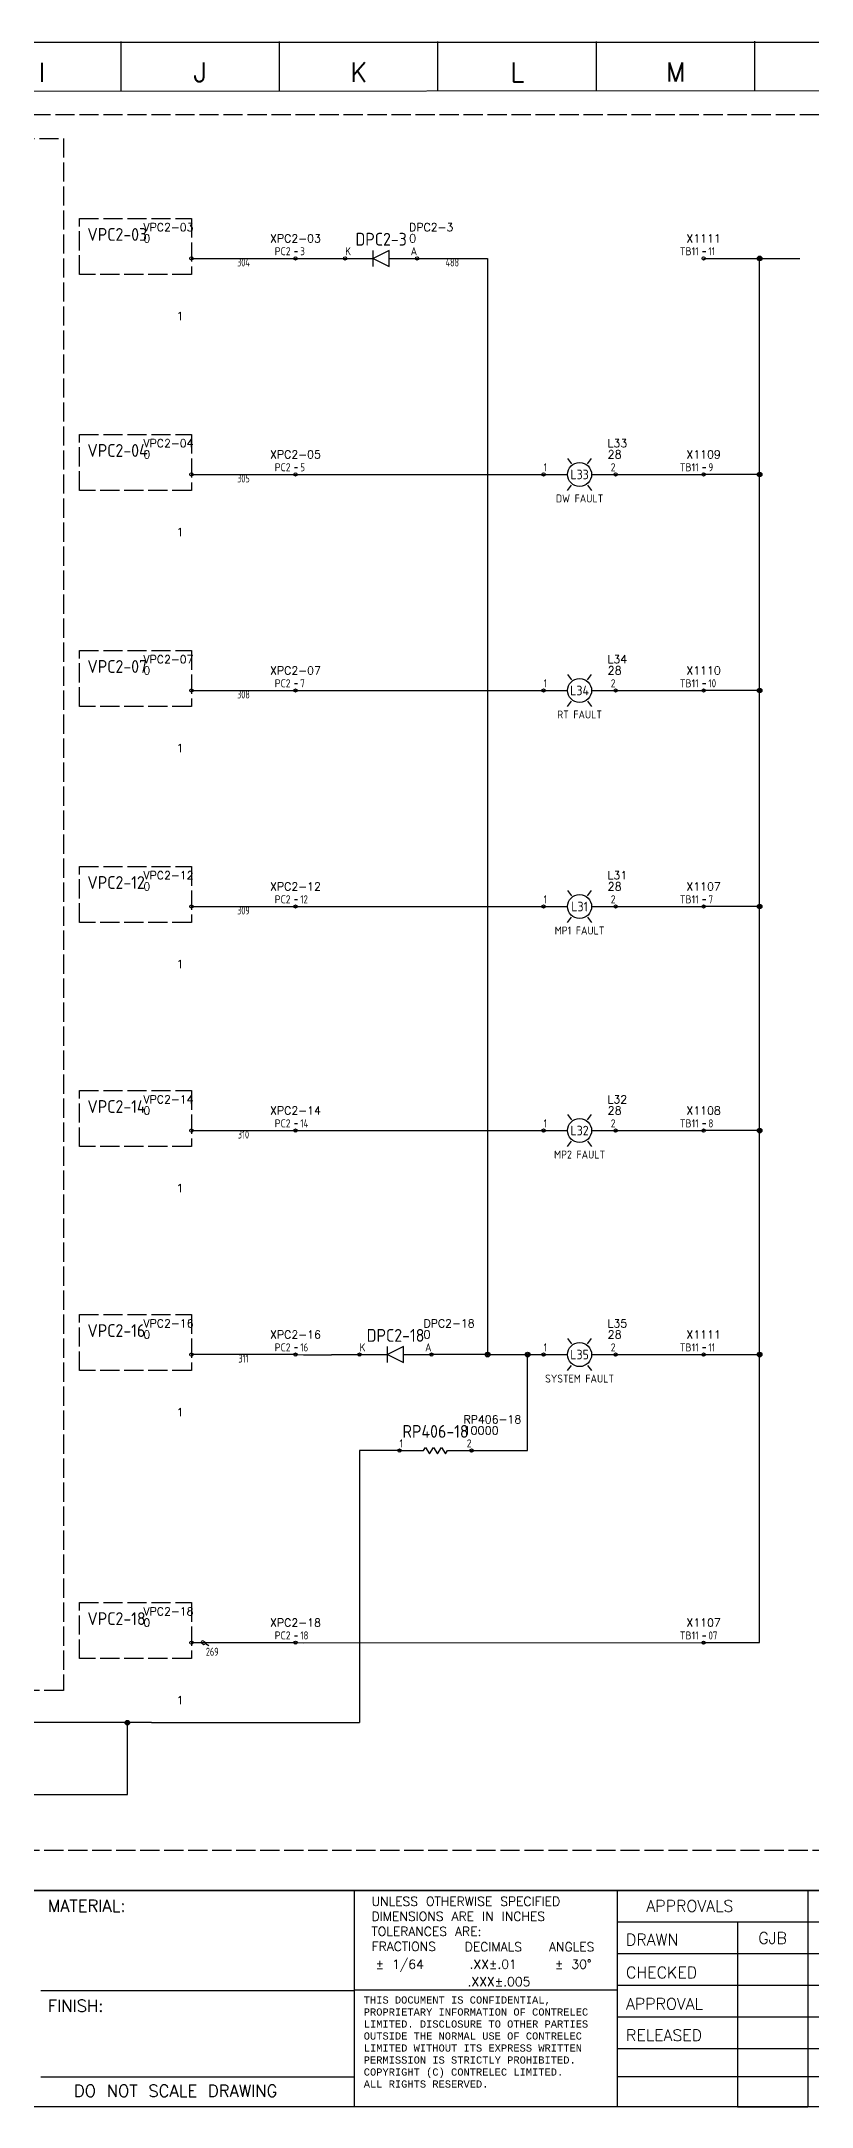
# Model space of a CAD drawing. Header units: millimetres. Extents: x 0 to 1020, y 0 to 646.
# Drawn here: x 436 to 676, y 0 to 645 of the extents above; entities that cross this region are included whole.
import ezdxf
from ezdxf.enums import TextEntityAlignment as Align

# ---------------------------------------------------------------- set-up
doc = ezdxf.new("R2010")
doc.units = ezdxf.units.MM
doc.header["$LTSCALE"] = 0.5
doc.linetypes.add('ACAD_ISO02W100', pattern=[15, 12, -3])
for name, color, linetype in [('LOCBOX', 7, 'ACAD_ISO02W100'), ('NETLIST', 50, 'Continuous'), ('OUTLINE_0', 7, 'Continuous'), ('OUTLINE_GRID', 7, 'Continuous'), ('SYMS', 7, 'Continuous'), ('WIREFIXED', 7, 'Continuous'), ('WIRENO', 7, 'Continuous'), ('WIRES', 7, 'Continuous')]:
    doc.layers.add(name, color=color, linetype=linetype)
doc.styles.add('MONOTXT', font='monotxt', dxfattribs={"height": 0.125})
doc.styles.get("Standard").update_dxf_attribs({"font": 'txt.shx', "bigfont": 'gbcbig.shx'})
doc.styles.add('WD', font='romans.shx', dxfattribs={"bigfont": 'gbcbig.shx'})
doc.styles.add('WD_IEC', font='isocp2.shx', dxfattribs={"width": 0.9, "height": 4})

# ---------------------------------------------------------------- blocks, each defined once
blk = doc.blocks.new('CONTRELEC 2016 BLOCK')
for p, q in [((444.47, 68.75), (444.47, 12.5)), ((512.88, 68.75), (512.88, 12.5)), ((562.5, 68.75), (562.5, 12.5)), ((587.5, 60.54), (512.88, 60.54)), ((544.24, 60.54), (544.24, 12.5)), ((587.5, 52.27), (512.88, 52.27)), ((587.5, 44.04), (512.88, 44.04)), ((362.88, 42.79), (444.47, 42.79)), ((444.47, 42.9), (513.01, 42.9)), ((587.5, 35.79), (512.88, 35.79)), ((587.5, 27.54), (512.88, 27.54)), ((362.88, 20.29), (444.47, 20.29)), ((587.5, 20.29), (512.88, 20.29))]:
    blk.add_line(p, q)
blk.add_lwpolyline([(0, 68.75), (850, 68.75), (850, 12.5), (0, 12.5)], close=True)
at = {"layer": 'OUTLINE_0', "linetype": 'Continuous'}
blk.add_line((544.24, 12.5), (562.5, 12.5), dxfattribs=at)
at = {"layer": 'OUTLINE_0'}
for s, height, p in [('MATERIAL:', 3.125, (364.7, 63.28)), ('UNLESS OTHERWISE SPECIFIED', 2.35, (448.97, 64.79)), ('APPROVALS', 3, (520.53, 63.28)), ('TOLERANCES ARE:', 2.35, (448.97, 56.96)), ('DIMENSIONS ARE IN INCHES', 2.35, (448.97, 60.88)), ('FRACTIONS', 2.35, (449.01, 53.04)), ('DECIMALS', 2.35, (473.22, 52.96)), ('ANGLES', 2.35, (495.17, 52.96)), ('DRAWN', 3, (515.21, 54.5)), ('%%P 1/64', 2.35, (450.01, 48.43)), ('.XX%%P.01', 2.35, (474.49, 48.43)), ('%%P 30%%D', 2.35, (496.69, 48.43)), ('CHECKED', 3, (515.21, 45.93)), ('.XXX%%P.005', 2.35, (473.98, 43.89)), ('FINISH:', 3.125, (364.7, 37.21)), ('APPROVAL', 3, (515.21, 37.77)), ('RELEASED', 3, (515.21, 29.61)), ('DO NOT SCALE DRAWING', 3.125, (371.49, 15.05))]:
    blk.add_text(s, height=height, dxfattribs=at).set_placement(p)
at = {"layer": 'OUTLINE_0', "insert": (446.94, 41.22), "char_height": 1.875, "width": 63.19, "attachment_point": 1, "style": 'MONOTXT'}
blk.add_mtext('THIS DOCUMENT IS CONFIDENTIAL, PROPRIETARY INFORMATION OF CONTRELEC LIMITED. DISCLOSURE TO OTHER PARTIES OUTSIDE THE NORMAL USE OF CONTRELEC LIMITED WITHOUT ITS EXPRESS WRITTEN PERMISSION IS STRICTLY PROHIBITED. COPYRIGHT (C) CONTRELEC LIMITED.^JALL RIGHTS RESERVED.', dxfattribs=at)
at = {"layer": 'OUTLINE_0', "style": 'WD'}
for tag, height, p in [('DWGDESC1', 5, (644.66, 57.89)), ('EDBY', 3, (553.37, 56.41)), ('EDDATE', 3, (575, 56.41)), ('CKBY', 3, (553.37, 48.16)), ('CKDATE', 3, (575, 48.16)), ('DWGDESC2', 5, (645.03, 47.96)), ('DWGDESC3', 5, (645.15, 37.57)), ('PROJDESC', 5, (642.81, 17.97)), ('REVISION', 3, (835.28, 16.64))]:
    blk.add_attdef(tag, text='', height=height, dxfattribs=at).set_placement(p, align=Align.MIDDLE_CENTER)
blk.add_attdef('DWGNO', text='', height=5, dxfattribs=at).set_placement((782.6, 33.58), align=Align.MIDDLE_RIGHT)
blk.add_attdef('SHEETNO', text='', height=5, dxfattribs=at).set_placement((788, 33.58), align=Align.MIDDLE_LEFT)
for tag, p, height in [('FILENAME', (721.45, 22.05), 3), ('SCALE', (725.62, 15.05), 3), ('SH', (776.35, 15.29), 3), ('NSH', (796.5, 15.11), 3.12)]:
    blk.add_attdef(tag, p, '', height=height, dxfattribs=at)
at = {"layer": 'OUTLINE_0', "style": 'WD', "flags": 1}
blk.add_attdef('WD_TB', (567.05, 15.25), '', height=3, dxfattribs=at)
blk = doc.blocks.new('2010 Grid')
at = {"layer": 'OUTLINE_GRID'}
for p, q in [((850, 481.25), (0, 481.25)), ((383.75, 468.5), (383.75, 481.45)), ((425, 468.52), (425, 481.47)), ((466.25, 468.55), (466.25, 481.49)), ((507.5, 468.57), (507.5, 481.51)), ((548.75, 468.59), (548.75, 481.53)), ((837.5, 468.74), (12.5, 468.31)), ((850, 0), (0, 0))]:
    blk.add_line(p, q, dxfattribs=at)
at = {"layer": 'OUTLINE_GRID', "char_height": 5, "width": 17.7556, "attachment_point": 5}
for s, insert in [('I', (363.12, 473.45)), ('J', (404.37, 473.48)), ('K', (445.62, 473.5)), ('L', (486.88, 473.52)), ('M', (528.12, 473.54))]:
    blk.add_mtext(s, dxfattribs=dict(at, insert=insert))
blk = doc.blocks.new('TBH-1')
blk.add_line((-0.33, 2.17), (0.65, 2.17))
blk.add_circle((0, 0), 0.5)
at = {"style": 'WD_IEC', "flags": 1}
blk.add_attdef('LOC', text='', height=4, dxfattribs=at).set_placement((-15, 7.5), align=Align.MIDDLE_LEFT)
at = {"style": 'WD_IEC'}
blk.add_attdef('TAG1', text='', height=2.5, dxfattribs=at).set_placement((-1.5, 1), align=Align.RIGHT)
at = {"style": 'WD_IEC', "flags": 1}
blk.add_attdef('X1TERM01', (0, 0), '', height=0.5, dxfattribs=at)
at = {"style": 'WD_IEC', "width": 0.9}
blk.add_attdef('TERM01', (1.5, 1), '', height=2.5, dxfattribs=at)
at = {"layer": 'NETLIST'}
for tag, p in [('NETTAG', (0, 5)), ('NETVALUE', (0, -2.5))]:
    blk.add_attdef(tag, text='', height=2.5, dxfattribs=at).set_placement(p, align=Align.CENTER)
blk = doc.blocks.new('LAMP-1')
for p, q in [((0, 0), (7.5, 0)), ((7.5, 5), (8.73, 3.36)), ((13.77, 3.36), (15, 5)), ((15, 0), (22.5, 0)), ((7.5, -5), (8.73, -3.36)), ((13.77, -3.36), (15, -5))]:
    blk.add_line(p, q)
for centre, radius in [((0, 0), 0.5), ((11.25, 0), 3.75), ((22.5, 0), 0.5)]:
    blk.add_circle(centre, radius)
at = {"style": 'WD_IEC', "flags": 1}
blk.add_attdef('LOC', text='', height=4, dxfattribs=at).set_placement((11.25, 11), align=Align.MIDDLE_CENTER)
at = {"style": 'WD_IEC'}
for tag, p, height, flags in [('X4TERM01', (0, 0), 0.64, 1), ('TERM01', (0, 1), 2.5, 8), ('X1TERM02', (22.5, 0), 0.64, 1)]:
    blk.add_attdef(tag, p, '', height=height, dxfattribs=dict(at, flags=flags))
for tag, height, p in [('TAG1', 3, (11.25, 0)), ('DESC1', 2.5, (11.25, -7.5))]:
    blk.add_attdef(tag, text='', height=height, dxfattribs=at).set_placement(p, align=Align.MIDDLE_CENTER)
at = {"style": 'WD_IEC', "flags": 8}
blk.add_attdef('TERM02', text='', height=2.5, dxfattribs=at).set_placement((22.5, 1), align=Align.RIGHT)
at = {"layer": 'NETLIST'}
for tag, p, height in [('NETTAG', (20, 8.5), 2.5), ('NETVALUE', (20, 5), 2.56)]:
    blk.add_attdef(tag, p, '', height=height, dxfattribs=at)
blk = doc.blocks.new('WDDOT')
for radius in [0.72, 0.449, 0.223]:
    blk.add_circle((0, 0), radius)
blk = doc.blocks.new('DCM-1')
at = {"linetype": 'ACAD_ISO02W100'}
blk.add_lwpolyline([(-35, 12.5), (0, 12.5), (0, -5), (-35, -5)], close=True, dxfattribs=at)
blk.add_circle((0, 0), 0.5)
at = {"style": 'WD_IEC'}
for tag, height, flags, p in [('LOC', 4, 1, (-32.5, 14.5)), ('DESC1', 3, 9, (-32.5, 2.5))]:
    blk.add_attdef(tag, text='', height=height, dxfattribs=dict(at, flags=flags)).set_placement(p, align=Align.MIDDLE_LEFT)
blk.add_attdef('TAG1', text='', height=4, dxfattribs=at).set_placement((-32.5, 7.5), align=Align.MIDDLE_LEFT)
at = {"style": 'WD_IEC', "flags": 1}
blk.add_attdef('X1TERM01', (0, 0), '', height=0.5, dxfattribs=at)
blk.add_attdef('TERMDESC01', text='', height=2.5).set_placement((-2.5, -1), align=Align.TOP_RIGHT)
blk.add_attdef('TERM01', text='', height=2.5).set_placement((-2.5, -20), align=Align.BOTTOM_RIGHT)
at = {"layer": 'NETLIST'}
for tag, p in [('NETTAG', (-15, 8.5)), ('NETVALUE', (-15, 5))]:
    blk.add_attdef(tag, p, '', height=2.5, dxfattribs=at)
blk = doc.blocks.new('WD_WNH2')
at = {"linetype": 'Continuous', "style": 'WD_IEC', "width": 0.8}
blk.add_attdef('WIRENO', text='', height=2.5, dxfattribs=at).set_placement((0, 0), align=Align.TOP_CENTER)
at = {"style": 'WD_IEC', "flags": 1}
for tag, p in [('W02USER', (0, -1.21)), ('W03USER', (0, -1.33)), ('W04USER', (0, -1.46)), ('W05USER', (0, -1.58)), ('W06USER', (0, -1.71)), ('W07USER', (0, -1.83)), ('W08USER', (0, -1.96)), ('W09USER', (0, -2.08)), ('W01USER', (0, -1.08)), ('W10USER', (0, -2.21))]:
    blk.add_attdef(tag, text='', height=0.08, dxfattribs=at).set_placement(p, align=Align.CENTER)
blk = doc.blocks.new('DIODE-L')
for p, q in [((-22.5, 0), (-13.75, 0)), ((-13.75, -2.5), (-13.75, 2.5)), ((-8.75, 2.5), (-13.75, 0)), ((-13.75, 0), (-8.75, -2.5)), ((-8.75, -2.5), (-8.75, 2.5)), ((-8.75, 0), (0, 0))]:
    blk.add_line(p, q)
for centre in [(-22.5, 0), (0, 0)]:
    blk.add_circle(centre, 0.5)
at = {"style": 'WD_IEC', "flags": 1}
blk.add_attdef('LOC', text='', height=4, dxfattribs=at).set_placement((-11.25, 11), align=Align.MIDDLE_CENTER)
at = {"style": 'WD_IEC'}
for tag, height, p in [('TAG1', 4, (-11.25, 6)), ('DESC1', 2.5, (-11.25, -5))]:
    blk.add_attdef(tag, text='', height=height, dxfattribs=at).set_placement(p, align=Align.MIDDLE_CENTER)
for tag, p, height, flags in [('X4TERM01', (-22.5, 0), 0.64, 1), ('TERM01', (-22.5, 1), 2.5, 8), ('X1TERM02', (0, 0), 0.64, 1)]:
    blk.add_attdef(tag, p, '', height=height, dxfattribs=dict(at, flags=flags))
at = {"style": 'WD_IEC', "flags": 8}
blk.add_attdef('TERM02', text='', height=2.5, dxfattribs=at).set_placement((0, 1), align=Align.RIGHT)
at = {"layer": 'NETLIST'}
for tag, p, height in [('NETTAG', (-2.5, 8.5), 2.5), ('NETVALUE', (-2.5, 5), 2.56)]:
    blk.add_attdef(tag, p, '', height=height, dxfattribs=at)
blk = doc.blocks.new('RESISTOR-1')
for p, q in [((0, 0), (7.5, 0)), ((7.5, 0), (8.12, 1)), ((8.12, 1), (9.38, -1)), ((9.38, -1), (10.62, 1)), ((10.62, 1), (11.88, -1)), ((11.88, -1), (13.12, 1)), ((13.12, 1), (14.38, -1)), ((14.38, -1), (15, 0)), ((15, 0), (22.5, 0))]:
    blk.add_line(p, q)
for centre in [(0, 0), (22.5, 0)]:
    blk.add_circle(centre, 0.5)
at = {"style": 'WD_IEC', "flags": 1}
blk.add_attdef('LOC', text='', height=4, dxfattribs=at).set_placement((11.25, 11), align=Align.MIDDLE_CENTER)
at = {"style": 'WD_IEC'}
for tag, height, p in [('TAG1', 4, (11.25, 6)), ('DESC1', 2.5, (10.75, -3))]:
    blk.add_attdef(tag, text='', height=height, dxfattribs=at).set_placement(p, align=Align.MIDDLE_CENTER)
for tag, p, height, flags in [('X4TERM01', (0, 0), 0.64, 1), ('TERM01', (0, 1), 2.5, 8), ('X1TERM02', (22.5, 0), 0.64, 1)]:
    blk.add_attdef(tag, p, '', height=height, dxfattribs=dict(at, flags=flags))
at = {"style": 'WD_IEC', "flags": 8}
blk.add_attdef('TERM02', text='', height=2.5, dxfattribs=at).set_placement((22.5, 1), align=Align.RIGHT)
at = {"layer": 'NETLIST'}
for tag, p, height in [('NETTAG', (20, 8.5), 2.5), ('NETVALUE', (20, 5), 2.56)]:
    blk.add_attdef(tag, p, '', height=height, dxfattribs=at)

msp = doc.modelspace()

# ---------------------------------------------------------------- linework, layer by layer
at = {"layer": 'LOCBOX'}
msp.add_lwpolyline([(207.5, 622.5), (990, 622.5), (990, 80), (207.5, 80)], close=True, dxfattribs=at)
at = {"layer": 'WIREFIXED'}
msp.add_lwpolyline([(487.9, 144.05), (486.94, 144.6), (486.79, 145.15), (486.1, 145.54), (485.56, 145.4), (485.71, 144.85), (486.4, 144.46), (486.67, 144.53)], dxfattribs=at)
at = {"layer": 'WIRES'}
for p, q in [((482.5, 577.5), (515, 577.5)), ((515, 577.5), (517.54, 577.46)), ((517.54, 577.46), (524.02, 577.46)), ((524.02, 577.46), (524.02, 577.5)), ((524.02, 577.5), (530.5, 577.5)), ((553, 577.5), (575, 577.5)), ((575, 577.5), (575, 235)), ((642.5, 577.5), (660, 577.5)), ((660, 145), (660, 577.5)), ((660, 577.5), (672.5, 577.5)), ((482.5, 510), (515, 510)), ((515, 510), (592.5, 510)), ((615, 510), (642.5, 510)), ((660, 510), (642.5, 510)), ((482.5, 442.5), (515, 442.5)), ((515, 442.5), (592.5, 442.5)), ((615, 442.5), (642.5, 442.5)), ((660, 442.5), (642.5, 442.5)), ((482.5, 375), (515, 375)), ((515, 375), (592.5, 375)), ((615, 375), (642.5, 375)), ((660, 375), (642.5, 375)), ((482.5, 305), (515, 305)), ((515, 305), (592.5, 305)), ((615, 305), (642.5, 305)), ((660, 305), (642.5, 305)), ((515, 235), (482.5, 235)), ((515, 235), (517.54, 234.96)), ((517.54, 234.96), (526.27, 234.96)), ((526.27, 234.96), (526.27, 235)), ((526.27, 235), (535, 235)), ((575, 235), (557.5, 235)), ((575, 235), (592.5, 235)), ((587.5, 205), (587.5, 235)), ((615, 235), (642.5, 235)), ((642.5, 235), (660, 235)), ((547.5, 205), (535, 205)), ((535, 205), (535, 120)), ((570, 205), (587.5, 205)), ((482.5, 145), (490, 145)), ((490, 145), (515, 145)), ((515, 145), (517.54, 144.96)), ((517.54, 144.96), (642.5, 145)), ((642.5, 145), (660, 145)), ((470, 120), (378.75, 120)), ((462.5, 97.5), (462.5, 120)), ((470, 120), (535, 120)), ((422.5, 97.5), (462.5, 97.5))]:
    msp.add_line(p, q, dxfattribs=at)
at = {"layer": 'WIRES', "linetype": 'ACAD_ISO02W100'}
msp.add_lwpolyline([(315, 615), (442.5, 615), (442.5, 130), (315, 130)], close=True, dxfattribs=at)

# ---------------------------------------------------------------- block references
at = {"xscale": 1.2, "yscale": 1.2, "zscale": 1.2}
msp.add_blockref('2010 Grid', (0, 67.5), dxfattribs=at)
for name, p, values in [('DCM-1', (482.5, 577.5), {'NETVALUE': '0', 'NETTAG': 'VPC2-03', 'TERM01': '1', 'TAG1': 'VPC2-03'}), ('TBH-1', (515, 577.5), {'TAG1': 'PC2', 'TERM01': '3', 'NETTAG': 'XPC2-03'}), ('TBH-1', (642.5, 577.5), {'TAG1': 'TB11', 'TERM01': '11', 'NETTAG': 'X1111'}), ('DCM-1', (482.5, 510), {'NETVALUE': '0', 'NETTAG': 'VPC2-04', 'TERM01': '1', 'TAG1': 'VPC2-04'}), ('TBH-1', (515, 510), {'TAG1': 'PC2', 'TERM01': '5', 'NETTAG': 'XPC2-05'}), ('TBH-1', (642.5, 510), {'TAG1': 'TB11', 'TERM01': '9', 'NETTAG': 'X1109'}), ('DCM-1', (482.5, 442.5), {'NETVALUE': '0', 'NETTAG': 'VPC2-07', 'TERM01': '1', 'TAG1': 'VPC2-07'}), ('TBH-1', (515, 442.5), {'TAG1': 'PC2', 'TERM01': '7', 'NETTAG': 'XPC2-07'}), ('TBH-1', (642.5, 442.5), {'TAG1': 'TB11', 'TERM01': '10', 'NETTAG': 'X1110'}), ('DCM-1', (482.5, 375), {'NETVALUE': '0', 'NETTAG': 'VPC2-12', 'TERM01': '1', 'TAG1': 'VPC2-12'}), ('TBH-1', (515, 375), {'TAG1': 'PC2', 'TERM01': '12', 'NETTAG': 'XPC2-12'}), ('TBH-1', (642.5, 375), {'TAG1': 'TB11', 'TERM01': '7', 'NETTAG': 'X1107'}), ('DCM-1', (482.5, 305), {'NETVALUE': '0', 'NETTAG': 'VPC2-14', 'TERM01': '1', 'TAG1': 'VPC2-14'}), ('TBH-1', (515, 305), {'TAG1': 'PC2', 'TERM01': '14', 'NETTAG': 'XPC2-14'}), ('TBH-1', (642.5, 305), {'TAG1': 'TB11', 'TERM01': '8', 'NETTAG': 'X1108'}), ('DCM-1', (482.5, 235), {'NETVALUE': '0', 'NETTAG': 'VPC2-16', 'TERM01': '1', 'TAG1': 'VPC2-16'}), ('TBH-1', (515, 235), {'TAG1': 'PC2', 'TERM01': '16', 'NETTAG': 'XPC2-16'}), ('TBH-1', (642.5, 235), {'TAG1': 'TB11', 'TERM01': '11', 'NETTAG': 'X1111'}), ('DCM-1', (482.5, 145), {'NETVALUE': '0', 'NETTAG': 'VPC2-18', 'TERM01': '1', 'TAG1': 'VPC2-18'}), ('TBH-1', (515, 145), {'TAG1': 'PC2', 'TERM01': '18', 'NETTAG': 'XPC2-18'}), ('TBH-1', (642.5, 145), {'TAG1': 'TB11', 'TERM01': '07', 'NETTAG': 'X1107'})]:
    msp.add_blockref(name, p).add_auto_attribs(values)
ref = msp.add_blockref('DIODE-L', (553, 577.5))
ref.add_attrib('NETTAG', 'DPC2-3', (550.5, 586), dxfattribs={"layer": 'NETLIST', "height": 2.5})
ref.add_attrib('NETVALUE', '0', (550.5, 582.5), dxfattribs={"layer": 'NETLIST', "height": 2.56})
ref.add_attrib('TAG1', 'DPC2-3', dxfattribs={"height": 4, "style": 'WD_IEC'}).set_placement((541.75, 583.5), align=Align.MIDDLE_CENTER)
ref.add_attrib('TERM01', 'K', (530.5, 578.5), dxfattribs={"height": 2.5, "style": 'WD_IEC'})
ref.add_attrib('TERM02', 'A', dxfattribs={"height": 2.5, "style": 'WD_IEC'}).set_placement((553, 578.5), align=Align.RIGHT)
ref = msp.add_blockref('LAMP-1', (592.5, 510))
ref.add_attrib('TERM02', '2', dxfattribs={"height": 2.5, "style": 'WD_IEC'}).set_placement((615, 511), align=Align.RIGHT)
ref.add_attrib('TERM01', '1', (592.5, 511), dxfattribs={"height": 2.5, "style": 'WD_IEC'})
ref.add_attrib('DESC1', 'DW FAULT', dxfattribs={"height": 2.5, "style": 'WD_IEC'}).set_placement((603.75, 502.5), align=Align.MIDDLE_CENTER)
ref.add_attrib('TAG1', 'L33', dxfattribs={"height": 3, "style": 'WD_IEC'}).set_placement((603.75, 510), align=Align.MIDDLE_CENTER)
ref.add_attrib('NETVALUE', '28', (612.5, 515), dxfattribs={"layer": 'NETLIST', "height": 2.56})
ref.add_attrib('NETTAG', 'L33', (612.5, 518.5), dxfattribs={"layer": 'NETLIST', "height": 2.5})
ref = msp.add_blockref('LAMP-1', (592.5, 442.5))
ref.add_attrib('TERM02', '2', dxfattribs={"height": 2.5, "style": 'WD_IEC'}).set_placement((615, 443.5), align=Align.RIGHT)
ref.add_attrib('TERM01', '1', (592.5, 443.5), dxfattribs={"height": 2.5, "style": 'WD_IEC'})
ref.add_attrib('DESC1', 'RT FAULT', dxfattribs={"height": 2.5, "style": 'WD_IEC'}).set_placement((603.75, 435), align=Align.MIDDLE_CENTER)
ref.add_attrib('TAG1', 'L34', dxfattribs={"height": 3, "style": 'WD_IEC'}).set_placement((603.75, 442.5), align=Align.MIDDLE_CENTER)
ref.add_attrib('NETVALUE', '28', (612.5, 447.5), dxfattribs={"layer": 'NETLIST', "height": 2.56})
ref.add_attrib('NETTAG', 'L34', (612.5, 451), dxfattribs={"layer": 'NETLIST', "height": 2.5})
ref = msp.add_blockref('LAMP-1', (592.5, 375))
ref.add_attrib('TERM02', '2', dxfattribs={"height": 2.5, "style": 'WD_IEC'}).set_placement((615, 376), align=Align.RIGHT)
ref.add_attrib('TERM01', '1', (592.5, 376), dxfattribs={"height": 2.5, "style": 'WD_IEC'})
ref.add_attrib('DESC1', 'MP1 FAULT', dxfattribs={"height": 2.5, "style": 'WD_IEC'}).set_placement((603.75, 367.5), align=Align.MIDDLE_CENTER)
ref.add_attrib('TAG1', 'L31', dxfattribs={"height": 3, "style": 'WD_IEC'}).set_placement((603.75, 375), align=Align.MIDDLE_CENTER)
ref.add_attrib('NETVALUE', '28', (612.5, 380), dxfattribs={"layer": 'NETLIST', "height": 2.56})
ref.add_attrib('NETTAG', 'L31', (612.5, 383.5), dxfattribs={"layer": 'NETLIST', "height": 2.5})
ref = msp.add_blockref('LAMP-1', (592.5, 305))
ref.add_attrib('TERM02', '2', dxfattribs={"height": 2.5, "style": 'WD_IEC'}).set_placement((615, 306), align=Align.RIGHT)
ref.add_attrib('TERM01', '1', (592.5, 306), dxfattribs={"height": 2.5, "style": 'WD_IEC'})
ref.add_attrib('DESC1', 'MP2 FAULT', dxfattribs={"height": 2.5, "style": 'WD_IEC'}).set_placement((603.75, 297.5), align=Align.MIDDLE_CENTER)
ref.add_attrib('TAG1', 'L32', dxfattribs={"height": 3, "style": 'WD_IEC'}).set_placement((603.75, 305), align=Align.MIDDLE_CENTER)
ref.add_attrib('NETVALUE', '28', (612.5, 310), dxfattribs={"layer": 'NETLIST', "height": 2.56})
ref.add_attrib('NETTAG', 'L32', (612.5, 313.5), dxfattribs={"layer": 'NETLIST', "height": 2.5})
ref = msp.add_blockref('DIODE-L', (557.5, 235))
ref.add_attrib('NETTAG', 'DPC2-18', (555, 243.5), dxfattribs={"layer": 'NETLIST', "height": 2.5})
ref.add_attrib('NETVALUE', '0', (555, 240), dxfattribs={"layer": 'NETLIST', "height": 2.56})
ref.add_attrib('TAG1', 'DPC2-18', dxfattribs={"height": 4, "style": 'WD_IEC'}).set_placement((546.25, 241), align=Align.MIDDLE_CENTER)
ref.add_attrib('TERM01', 'K', (535, 236), dxfattribs={"height": 2.5, "style": 'WD_IEC'})
ref.add_attrib('TERM02', 'A', dxfattribs={"height": 2.5, "style": 'WD_IEC'}).set_placement((557.5, 236), align=Align.RIGHT)
ref = msp.add_blockref('LAMP-1', (592.5, 235))
ref.add_attrib('TERM02', '2', dxfattribs={"height": 2.5, "style": 'WD_IEC'}).set_placement((615, 236), align=Align.RIGHT)
ref.add_attrib('TERM01', '1', (592.5, 236), dxfattribs={"height": 2.5, "style": 'WD_IEC'})
ref.add_attrib('DESC1', 'SYSTEM FAULT', dxfattribs={"height": 2.5, "style": 'WD_IEC'}).set_placement((603.75, 227.5), align=Align.MIDDLE_CENTER)
ref.add_attrib('TAG1', 'L35', dxfattribs={"height": 3, "style": 'WD_IEC'}).set_placement((603.75, 235), align=Align.MIDDLE_CENTER)
ref.add_attrib('NETVALUE', '28', (612.5, 240), dxfattribs={"layer": 'NETLIST', "height": 2.56})
ref.add_attrib('NETTAG', 'L35', (612.5, 243.5), dxfattribs={"layer": 'NETLIST', "height": 2.5})
ref = msp.add_blockref('RESISTOR-1', (547.5, 205))
ref.add_attrib('NETTAG', 'RP406-18', (567.5, 213.5), dxfattribs={"layer": 'NETLIST', "height": 2.5})
ref.add_attrib('NETVALUE', '10000', (567.5, 210), dxfattribs={"layer": 'NETLIST', "height": 2.56})
ref.add_attrib('TAG1', 'RP406-18', dxfattribs={"height": 4, "style": 'WD_IEC'}).set_placement((558.75, 211), align=Align.MIDDLE_CENTER)
ref.add_attrib('TERM01', '1', (547.5, 206), dxfattribs={"height": 2.5, "style": 'WD_IEC'})
ref.add_attrib('TERM02', '2', dxfattribs={"height": 2.5, "style": 'WD_IEC'}).set_placement((570, 206), align=Align.RIGHT)
ref = msp.add_blockref('CONTRELEC 2016 BLOCK', (0, -15), dxfattribs=dict(xscale=1.2, yscale=1.2, zscale=1.2))
ref.add_attrib('EDBY', 'GJB', dxfattribs={"layer": 'OUTLINE_0', "height": 3.6, "style": 'WD'}).set_placement((664.04, 52.69), align=Align.MIDDLE_CENTER)
at = {"layer": 'SYMS'}
for p in [(660, 577.5), (660, 510), (660, 442.5), (660, 375), (660, 305), (575, 235), (587.5, 235), (660, 235), (462.5, 120)]:
    msp.add_blockref('WDDOT', p, dxfattribs=at)
at = {"layer": 'WIREFIXED'}
ref = msp.add_blockref('WD_WNH2', (486.25, 145), dxfattribs=at)
ref.add_attrib('WIRENOF', '269', dxfattribs={"linetype": 'Continuous', "height": 2.5, "style": 'WD_IEC', "width": 0.8}).set_placement((489, 143.41), align=Align.TOP_CENTER)
at = {"layer": 'WIRENO'}
ref = msp.add_blockref('WD_WNH2', (498.75, 577.5), dxfattribs=at)
ref.add_attrib('WIRENO', '304', dxfattribs={"linetype": 'Continuous', "height": 2.5, "style": 'WD_IEC', "width": 0.8}).set_placement((498.75, 577.5), align=Align.TOP_CENTER)
ref = msp.add_blockref('WD_WNH2', (564, 577.5), dxfattribs=at)
ref.add_attrib('WIRENO', '488', dxfattribs={"linetype": 'Continuous', "height": 2.5, "style": 'WD_IEC', "width": 0.8}).set_placement((564, 577.5), align=Align.TOP_CENTER)
ref = msp.add_blockref('WD_WNH2', (498.75, 510), dxfattribs=at)
ref.add_attrib('WIRENO', '305', dxfattribs={"linetype": 'Continuous', "height": 2.5, "style": 'WD_IEC', "width": 0.8}).set_placement((498.75, 510), align=Align.TOP_CENTER)
ref = msp.add_blockref('WD_WNH2', (498.75, 442.5), dxfattribs=at)
ref.add_attrib('WIRENO', '308', dxfattribs={"linetype": 'Continuous', "height": 2.5, "style": 'WD_IEC', "width": 0.8}).set_placement((498.75, 442.5), align=Align.TOP_CENTER)
ref = msp.add_blockref('WD_WNH2', (498.75, 375), dxfattribs=at)
ref.add_attrib('WIRENO', '309', dxfattribs={"linetype": 'Continuous', "height": 2.5, "style": 'WD_IEC', "width": 0.8}).set_placement((498.75, 375), align=Align.TOP_CENTER)
ref = msp.add_blockref('WD_WNH2', (498.75, 305), dxfattribs=at)
ref.add_attrib('WIRENO', '310', dxfattribs={"linetype": 'Continuous', "height": 2.5, "style": 'WD_IEC', "width": 0.8}).set_placement((498.75, 305), align=Align.TOP_CENTER)
ref = msp.add_blockref('WD_WNH2', (498.75, 235), dxfattribs=at)
ref.add_attrib('WIRENO', '311', dxfattribs={"linetype": 'Continuous', "height": 2.5, "style": 'WD_IEC', "width": 0.8}).set_placement((498.75, 235), align=Align.TOP_CENTER)

doc.saveas('drawing.dxf')
